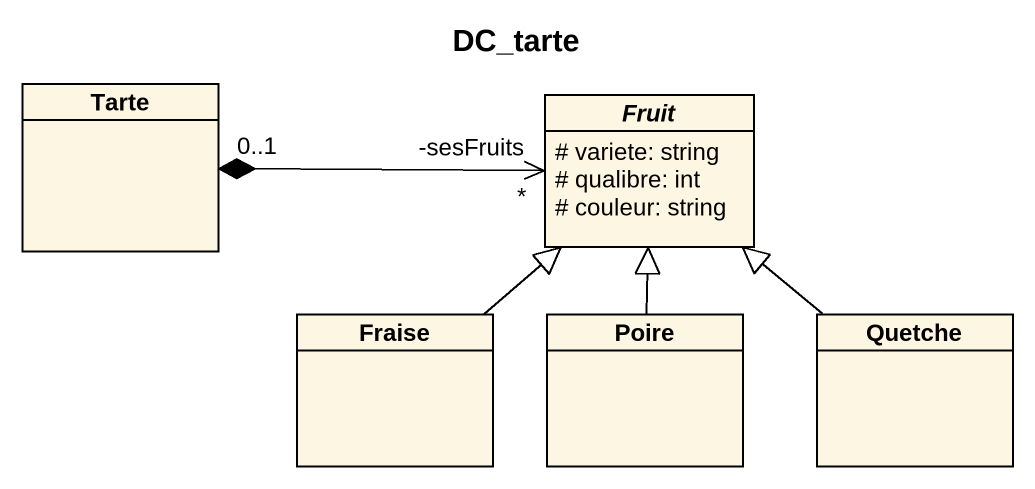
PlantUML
@startuml
title DC_tarte
hide circle
hide empty members
skinparam classAttributeIconSize 0
class Tarte
abstract class Fruit {
  # variete: string
  # qualibre: int
  # couleur: string
}
class Fraise
class Poire
class Quetche
Fruit "-sesFruits\n*" <-left-* "0..1" Tarte
Fraise -up-|> Fruit
Poire -up-|> Fruit
Quetche -up-|> Fruit
@enduml
